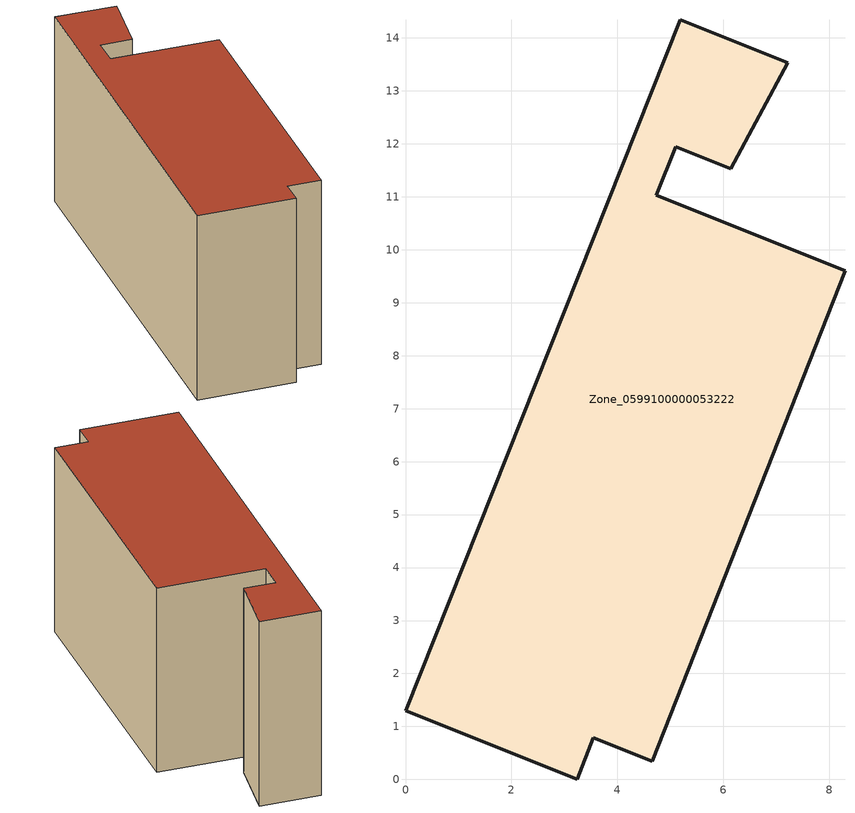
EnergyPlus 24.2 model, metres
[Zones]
Zone_0599100000053222
 floor ground (C_G): 5.1,11.94 4.74,11.03 8.3,9.61 4.66,0.34 3.55,0.79 3.24,0 0,1.29 5.19,14.35 7.22,13.53 6.14,11.53 z7.19
 wall outside (C_F): 4.74,11.03 5.1,11.94 6.14,11.53 7.22,13.53 5.19,14.35 0,1.29 3.24,0 3.55,0.79 4.66,0.34 8.3,9.61 4.74,11.03 z7.19:14.25
 roof outside (C_R): 5.1,11.94 6.14,11.53 7.22,13.53 5.19,14.35 0,1.29 3.24,0 3.55,0.79 4.66,0.34 8.3,9.61 4.74,11.03 z14.25
[BUILDING]
Pand.0599100000053222: North Axis=0; Terrain=City; Loads Convergence Tolerance Value=0.04; Temperature Convergence Tolerance Value=0.4; Solar Distribution=FullExterior; Maximum Number of Warmup Days=25; Minimum Number of Warmup Days=1
[Site:Location]
Rotterdam.The.Hague.AP_ZH_NLD Design_Conditions: Latitude=51.96; Longitude=4.45; Time Zone=1; Elevation=-4.5
[SITE:GROUNDTEMPERATURE:BUILDINGSURFACE]
18, 18, 18, 18, 18, 18, 18, 18, 18, 18, 18, 18
[MATERIAL] Thermal Absorptance=0.9; Solar Absorptance=0.7; Visible Absorptance=0.7
Name | Roughness | Thickness | Conductivity | Density | Specific Heat
G.TI.1975-1991 | MediumSmooth | 0.15 | 0.288461 | 540 | 1210
F.TI.1975-1991 | Rough | 0.3 | 0.230769 | 1920 | 840
R.TI.1975-1991 | MediumRough | 0.2 | 0.153846 | 1500 | 1000
[CONSTRUCTION]
C_G: G.TI.1975-1991
C_F: F.TI.1975-1991
C_R: R.TI.1975-1991
[ZONE]
Zone_0599100000053222: Type=1; Multiplier=1; Ceiling Height=Autocalculate; Volume=Autocalculate; Floor Area=autocalculate; Part of Total Floor Area=Yes
[ZONEINFILTRATION:DESIGNFLOWRATE]
Infil_Zone_0599100000053222: Zone or ZoneList or Space or SpaceList=Zone_0599100000053222; Schedule=AlwaysOn; Design Flow Rate Calculation Method=Flow/Area; Flow Rate per Floor Area=0.003; Constant Term Coefficient=1; Temperature Term Coefficient=0; Velocity Term Coefficient=0; Velocity Squared Term Coefficient=0
[HVACTEMPLATE:ZONE:IDEALLOADSAIRSYSTEM]
Zone_0599100000053222: Maximum Heating Supply Air Temperature=50; Minimum Cooling Supply Air Temperature=13; Maximum Heating Supply Air Humidity Ratio=0.0156; Minimum Cooling Supply Air Humidity Ratio=0.0077; Heating Limit=NoLimit; Cooling Limit=NoLimit; Dehumidification Control Type=ConstantSensibleHeatRatio; Cooling Sensible Heat Ratio=0.7; Dehumidification Setpoint=60; Humidification Control Type=None; Humidification Setpoint=30; Outdoor Air Method=None; Outdoor Air Flow Rate per Person=0.00944; Outdoor Air Flow Rate per Zone Floor Area=0; Outdoor Air Flow Rate per Zone=0; Demand Controlled Ventilation Type=None; Outdoor Air Economizer Type=NoEconomizer; Heat Recovery Type=None; Sensible Heat Recovery Effectiveness=0.7; Latent Heat Recovery Effectiveness=0.65
[ZONECONTROL:THERMOSTAT]
ThermostatControl_Zone_0599100000053222: Zone or ZoneList=Zone_0599100000053222; Control Type Schedule=DualSetpointControlType; Control 1=Thermostat_Zone_0599100000053222; Temperature Difference Between Cutout And Setpoint=0
[THERMOSTATSETPOINT:DUALSETPOINT]
Thermostat_Zone_0599100000053222: Heating Setpoint Temperature Schedule=HeatingSetpoint_Zone_0599100000053222; Cooling Setpoint Temperature Schedule=CoolingSetpoint_Zone_0599100000053222
[SCHEDULE:COMPACT]
HeatingSetpoint_Zone_0599100000053222: Through: 12/31, For: AllDays, Until: 24:00, 21
CoolingSetpoint_Zone_0599100000053222: Through: 12/31, For: AllDays, Until: 24:00, 24
DualSetpointControlType: Through: 12/31, For: AllDays, Until: 24:00, 4
AlwaysOn: Through: 12/31, For: AllDays, Until: 24:00, 1
